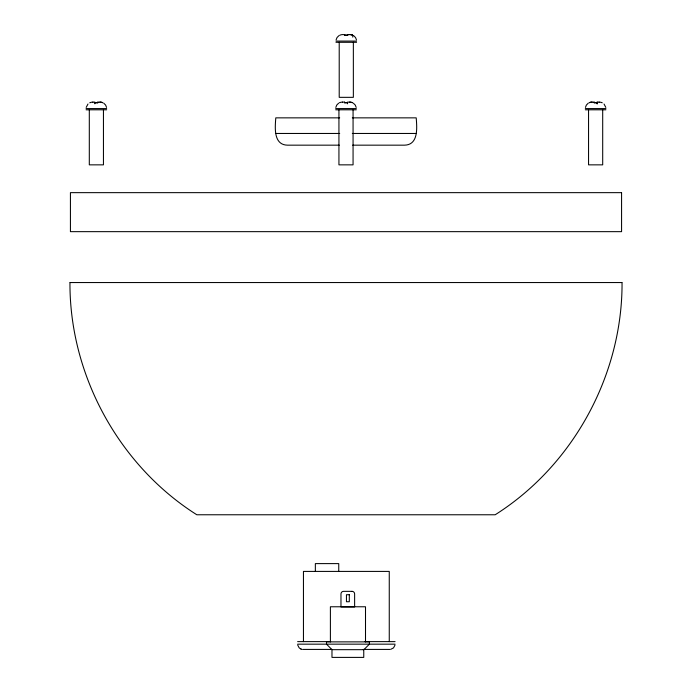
<?xml version="1.0" encoding="UTF-8"?>
<svg xmlns="http://www.w3.org/2000/svg" width="692" height="692" viewBox="0 0 692 692"><rect width="100%" height="100%" fill="white"/><g stroke="black" fill="none" stroke-linecap="round" stroke-linejoin="round"><path stroke-width="1.04" d="M597.153 102.113L597.153 103.8L597.153 102.113L599.177 102.113M622.047 282.552C622.489 374.856 573.253 465.422 495.169 514.77L196.831 514.77C118.747 465.422 69.511 374.856 69.953 282.552M352.306 117.856L416.203 117.856C416.947 127.363 418.712 144.922 404.509 145.164L352.686 145.164M86.189 107.407L87.979 104.008M336.096 39.902L337.047 37.532L338.916 35.655M335.819 107.407L336.762 105.046L338.639 103.169M585.441 107.407L586.392 105.046L588.261 103.169M394.985 645.117L393.532 647.876L390.746 649.33M352.09 34.972A7.076 7.076 0 0 0 349.78 34.6L347.721 34.6L347.721 35.292A13.468 13.468 0 0 0 344.754 35.301L344.754 34.643L342.73 34.6A6.929 6.929 0 0 0 339.711 35.292L339.711 35.301M335.983 41.079L356.579 41.079M335.983 42.298L356.579 42.298M92.823 102.113L94.847 102.113L94.847 103.8M97.814 102.113L99.925 102.113A7.076 7.076 0 0 1 102.182 102.485L102.849 102.762A6.859 6.859 0 0 0 99.925 102.113M342.453 102.113L344.581 102.113M592.075 102.113A6.859 6.859 0 0 0 589.143 102.745L589.774 102.502A7.076 7.076 0 0 1 592.127 102.113L594.186 102.113M86.076 108.583L106.672 108.583M335.698 108.583L356.302 108.583M585.328 108.583L605.924 108.583M86.076 109.803L106.672 109.803M335.698 109.803L356.302 109.803M585.328 109.803L605.924 109.803M339.694 117.856L275.797 117.856C275.053 127.363 273.288 144.922 287.491 145.164L339.314 145.164M275.797 133.461L339.694 133.461M352.306 133.461L416.203 133.461M70.134 282.552L621.866 282.552M297.629 641.622L330.672 641.622M365.03 641.622L395.071 641.622M297.629 644.166L326.33 644.166M363.758 649.676L363.758 657.4L331.978 657.4L331.978 649.676L363.888 649.676L369.398 644.157L369.398 641.873L326.494 641.873L326.494 644.157L395.071 644.166M302.845 649.416L332.056 649.416M363.265 649.416L389.856 649.416M300.959 649.053L301.954 649.33M352.09 34.981L352.764 35.249L352.764 37.134M300.977 649.053L299.178 647.876L297.724 645.117M353.647 35.655L355.524 37.532L356.466 39.902M353.361 103.169L355.238 105.046L356.19 107.407M103.739 103.169L105.608 105.046L106.559 107.407M326.494 644.157L332.013 649.676M604.021 104.008L605.811 107.407M602.697 109.803L602.697 164.852L588.555 164.852L588.555 109.803M602.196 102.771L602.196 102.805A6.929 6.929 0 0 0 599.125 102.113M594.186 102.131L594.186 102.805A13.468 13.468 0 0 1 597.153 102.814M389.259 641.622L389.259 571.41L303.451 571.41L303.451 641.622M365.506 641.873L365.506 606.772L330.395 606.772L330.395 641.873M353.353 42.298L353.353 97.338L339.21 97.338L339.21 42.298M353.067 109.803L353.067 164.852L338.933 164.852L338.933 109.803M347.548 103.8L347.548 102.113L349.547 102.113A6.868 6.868 0 0 1 352.591 102.797L352.591 102.814A6.652 6.652 0 0 0 351.735 102.468A7.041 7.041 0 0 0 349.503 102.113M344.581 102.148L344.581 102.788A13.719 13.719 0 0 1 347.548 102.814M339.538 102.727L339.538 102.753A6.929 6.929 0 0 1 342.497 102.113M338.751 571.41L338.751 563.608L315.353 563.608L315.353 571.41M103.445 109.803L103.445 164.852L89.303 164.852L89.303 109.803M97.814 102.131L97.814 102.805A13.468 13.468 0 0 0 94.847 102.814M89.804 102.771L89.804 102.805A6.929 6.929 0 0 1 92.875 102.113M349.832 34.609A6.859 6.859 0 0 1 352.764 35.231M344.754 35.249A14.143 14.143 0 0 1 347.721 35.231M344.581 102.753A14.039 14.039 0 0 1 347.548 102.762M94.847 102.753A14.143 14.143 0 0 1 97.814 102.745M594.186 102.745A14.143 14.143 0 0 1 597.153 102.753M621.572 192.653L70.428 192.653L70.428 231.656L621.572 231.656L621.572 192.653M352.046 591.349L343.552 591.349A2.578 2.578 0 0 0 340.974 593.926L340.974 606.945L354.624 606.945L354.624 593.926A2.578 2.578 0 0 0 352.046 591.349M349.313 594.722L346.45 594.722L346.45 601.729L349.313 601.729L349.313 594.722"/></g></svg>
